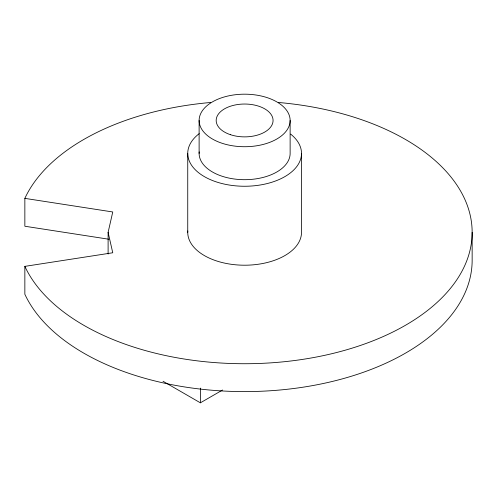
<?xml version="1.0" encoding="UTF-8"?>
<svg xmlns="http://www.w3.org/2000/svg" width="497" height="497" viewBox="0 0 497 497"><rect width="100%" height="100%" fill="white"/><g stroke="black" fill="none" stroke-linecap="round" stroke-linejoin="round"><path stroke-width="0.75" d="M108.11 254.042L108.11 232.372L112.757 211.97L24.85 198.371L24.85 226.241L108.936 239.243M163.041 381.261L200.378 402.818L222.55 390.015M472.15 232.372L472.15 260.235A227.527 131.363 0 0 1 274.319 390.474A227.527 131.363 0 0 1 24.85 294.236L24.85 266.367L112.757 252.768L108.11 232.372M301.505 153.418L301.505 232.372A56.882 32.839 0 0 1 243.393 265.205A56.882 32.839 0 0 1 187.798 230.95M290.13 120.454A45.507 26.273 0 0 1 221.873 143.204A45.507 26.273 0 0 1 221.873 97.704A45.507 26.273 0 0 1 290.13 120.454L290.13 153.418A45.507 26.273 0 0 1 243.306 179.678A45.507 26.273 0 0 1 199.198 151.896M200.378 388.114L200.378 402.818M199.117 120.454L199.117 153.418M187.742 153.418L187.742 232.372M278.556 102.481A227.527 131.363 0 0 1 472.131 234.019A227.527 131.363 0 0 1 272.909 362.711A227.527 131.363 0 0 1 24.85 266.367M24.85 198.371A227.527 131.363 0 0 1 210.691 102.481M290.646 134.115A56.882 32.839 0 0 1 282.433 177.951A56.882 32.839 0 0 1 206.075 177.566A56.882 32.839 0 0 1 199.191 133.656M230.403 134.675A28.441 16.42 0 0 0 273.064 120.454A28.441 16.42 0 0 0 230.403 106.234A28.441 16.42 0 0 0 230.403 134.675"/></g></svg>
